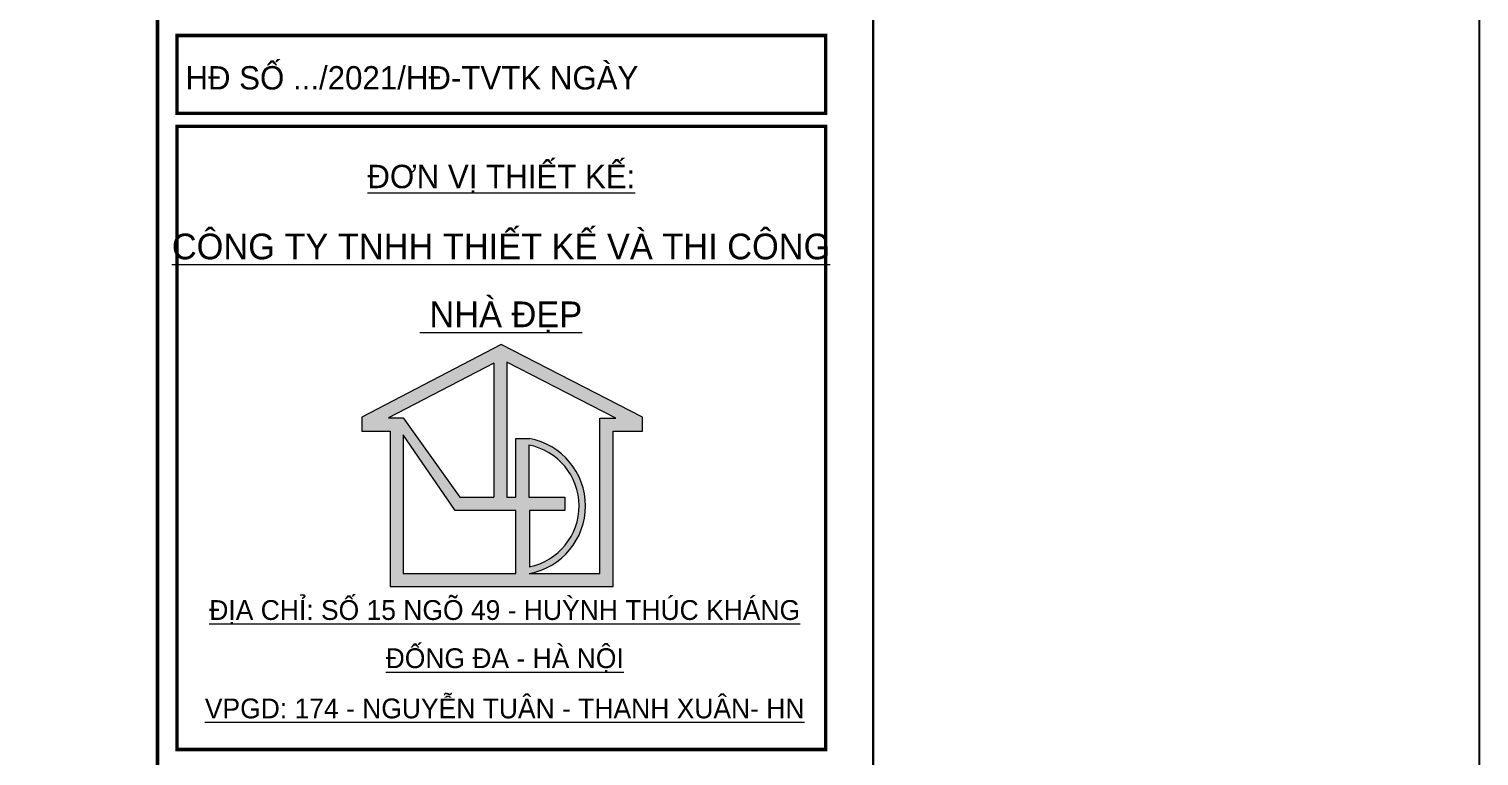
# Model space of a CAD drawing. Extents: x -2098986 to 943, y -1296280 to 73591.
# Drawn here: x -1825683 to -1818977, y -1152357 to -1148997 of the extents above; entities that cross this region are included whole.
import ezdxf
from ezdxf.enums import TextEntityAlignment as Align

# ---------------------------------------------------------------- set-up
doc = ezdxf.new("R2010")
doc.units = 0
doc.header["$LTSCALE"] = 150
doc.layers.get('Defpoints').update_dxf_attribs({"lineweight": 18})
for name, color, linetype, lineweight in [('05.Text', 253, 'Continuous', 18), ('09.Hatch', 250, 'Continuous', 5), ('11.Khung bo', 32, 'Continuous', 50), ('12.Khung', 36, 'Continuous', 25), ('KCVN-THAY', 7, 'Continuous', 25)]:
    doc.layers.add(name, color=color, linetype=linetype, lineweight=lineweight)
doc.layers.add('Tpl_Bound', color=1, linetype='Continuous', plot=False)
doc.styles.add('VnAvantH', font='')
doc.styles.get('VnAvantH').set_extended_font_data('.VnAvantH')

# ---------------------------------------------------------------- blocks, each defined once
blk = doc.blocks.new('*U4')
at = {"layer": 'KCVN-THAY', "color": 140}
blk.add_lwpolyline([(214871.76, 86966.68), (215381.8, 86966.68), (215381.8, 86579.68), (214871.76, 86579.68)], close=True, dxfattribs=at)
blk = doc.blocks.new('100')
at = {"layer": '09.Hatch'}
h = blk.add_hatch(color=3, dxfattribs=at)
h.paths.add_polyline_path([(1897639, -927180), (1897639, -927287), (1897855, -927287), (1897855, -928484), (1898824, -928484), (1899574, -928484), (1899574, -927287), (1899801, -927287), (1899801, -927179), (1898713, -926620)])
h.paths.add_polyline_path([(1898756, -926756), (1899596, -927187), (1899473, -927187), (1899473, -928384), (1898929, -928384, 0.834181), (1898929, -927344), (1898824, -927344), (1898824, -927797), (1898756, -927797)], flags=16)
h.paths.add_polyline_path([(1898656, -927796), (1898393, -927796), (1897956, -927186), (1897843, -927186), (1898656, -926763)], flags=16)
h.paths.add_polyline_path([(1898929, -928333), (1898929, -927898), (1899202, -927898), (1899202, -927797), (1898924, -927797), (1898924, -927395, -0.822042)], flags=16)
h.paths.add_polyline_path([(1898357, -927898), (1898824, -927898), (1898824, -928384), (1897956, -928384), (1897956, -927316)], flags=16)
at = {"layer": '05.Text'}
for p, q in [((1898713, -926620), (1897639, -927180)), ((1899801, -927179), (1898713, -926620)), ((1899801, -927179), (1898713, -926620)), ((1899801, -927179), (1898713, -926620)), ((1898656, -926763), (1897843, -927186)), ((1898656, -926763), (1897843, -927186)), ((1898656, -926763), (1897843, -927186)), ((1898656, -926763), (1898656, -927796)), ((1898656, -926763), (1898656, -927796)), ((1898656, -926763), (1898656, -927796)), ((1899596, -927187), (1898756, -926756)), ((1898756, -926756), (1898756, -927797)), ((1899596, -927187), (1898756, -926756)), ((1898756, -926756), (1898756, -927797)), ((1899596, -927187), (1898756, -926756)), ((1898756, -926756), (1898756, -927797)), ((1897639, -927180), (1897639, -927287)), ((1897843, -927186), (1897956, -927186)), ((1897956, -927186), (1897956, -927186)), ((1897956, -927186), (1898393, -927796)), ((1899473, -928384), (1899473, -927187)), ((1899473, -927187), (1899596, -927187)), ((1899473, -928384), (1899473, -927187)), ((1899473, -927187), (1899596, -927187)), ((1899473, -928384), (1899473, -927187)), ((1899473, -927187), (1899596, -927187)), ((1899801, -927287), (1899801, -927179)), ((1899801, -927287), (1899801, -927179)), ((1899801, -927287), (1899801, -927179)), ((1897639, -927287), (1897855, -927287)), ((1897855, -927287), (1897855, -928484)), ((1897956, -927316), (1897956, -928384)), ((1898357, -927898), (1897956, -927316)), ((1898824, -927797), (1898824, -927344)), ((1898824, -927797), (1898824, -927344)), ((1898824, -927344), (1898929, -927344)), ((1899574, -928484), (1899574, -927287)), ((1899574, -927287), (1899801, -927287)), ((1898924, -927395), (1898924, -927797)), ((1898393, -927796), (1898656, -927796)), ((1898756, -927797), (1898824, -927797)), ((1898924, -927797), (1899202, -927797)), ((1899202, -927797), (1899202, -927898)), ((1898824, -927898), (1898357, -927898)), ((1898824, -928384), (1898824, -927898)), ((1899202, -927898), (1898929, -927898)), ((1898929, -927898), (1898929, -928333)), ((1897855, -928484), (1898824, -928484)), ((1897956, -928384), (1898824, -928384)), ((1898824, -928484), (1899574, -928484)), ((1898929, -928384), (1899473, -928384))]:
    blk.add_line(p, q, dxfattribs=at)
for radius, start, end in [(528, 280.3316, 79.6684), (478, 281.4298, 79.1164), (478, 281.4298, 79.1164), (478, 281.4298, 79.1164)]:
    blk.add_arc((1898834, -927864), radius, start, end, dxfattribs=at)
at = {"layer": '11.Khung bo', "const_width": 26.7}
for points in [[(1860913, -945240), (1860913, -916940), (1896063, -916940), (1896063, -945240)], [(1860913, -945240), (1860913, -916940), (1896063, -916940), (1896063, -945240)], [(1860913, -945240), (1860913, -916940), (1896063, -916940), (1896063, -945240)], [(1896213, -924840), (1901213, -924840), (1901213, -924240), (1896213, -924240)], [(1896213, -924840), (1901213, -924840), (1901213, -924240), (1896213, -924240)], [(1896213, -924840), (1901213, -924840), (1901213, -924240), (1896213, -924240)], [(1896213, -929740), (1901213, -929740), (1901213, -924940), (1896213, -924940)], [(1896213, -929740), (1901213, -929740), (1901213, -924940), (1896213, -924940)], [(1896213, -929740), (1901213, -929740), (1901213, -924940), (1896213, -924940)]]:
    blk.add_lwpolyline(points, close=True, dxfattribs=at)
at = {"layer": '12.Khung'}
blk.add_lwpolyline([(1901579, -945940), (1901579, -916240), (1859580, -916240), (1859580, -945940)], close=True, dxfattribs=at)
blk.add_lwpolyline([(1901579, -945940), (1901579, -916240), (1859580, -916240), (1859580, -945940)], close=True, dxfattribs=at)
blk.add_lwpolyline([(1901579, -945940), (1901579, -916240), (1859580, -916240), (1859580, -945940)], close=True, dxfattribs=at)
at = {"layer": '05.Text', "style": 'VnAvantH'}
blk.add_text('H§ sè .../2021/H§-TVTK ngµy ', height=180, dxfattribs=at).set_placement((1898057, -924540), align=Align.MIDDLE)
for s, height, p in [('%%U®¬n vÞ thiÕt kÕ:', 180, (1898713, -925416)), ('%%Uc«ng ty tnhh thiÕt kÕ vµ thi c«ng', 198, (1898711, -925964)), ('%%U nhµ ®Ñp', 198, (1898711, -926487)), ('%%U®Þa chØ: sè 15 ngâ 49 - huúnh thóc kh¸ng', 152.46, (1898739, -928742)), ('%%U®èng ®a - hµ néi', 152.46, (1898739, -929113)), ('%%Uvpgd: 174 - nguyÔn tu©n - thanh xu©n- hn', 152.46, (1898739, -929500))]:
    blk.add_text(s, height=height, dxfattribs=at).set_placement(p, align=Align.CENTER)

msp = doc.modelspace()

# ---------------------------------------------------------------- linework, layer by layer
at = {"layer": 'Tpl_Bound', "color": 1}
msp.add_lwpolyline([(-1846978.5, -1162047.1), (-1846978.5, -1144227.1), (-1821778.5, -1144227.1), (-1821778.5, -1162047.1)], close=True, dxfattribs=at)

# ---------------------------------------------------------------- block references
at = {"layer": '05.Text', "xscale": 0.6000055114637588, "yscale": 0.6000055114637588, "zscale": 0.6000055114637588}
msp.add_blockref('100', (-2962736.5, -594478), dxfattribs=at)
at = {"layer": 'Defpoints', "xscale": 60, "yscale": 60, "zscale": 60}
msp.add_blockref('*U4', (-14741884.9, -6359479.5), dxfattribs=at)

doc.saveas('drawing.dxf')
